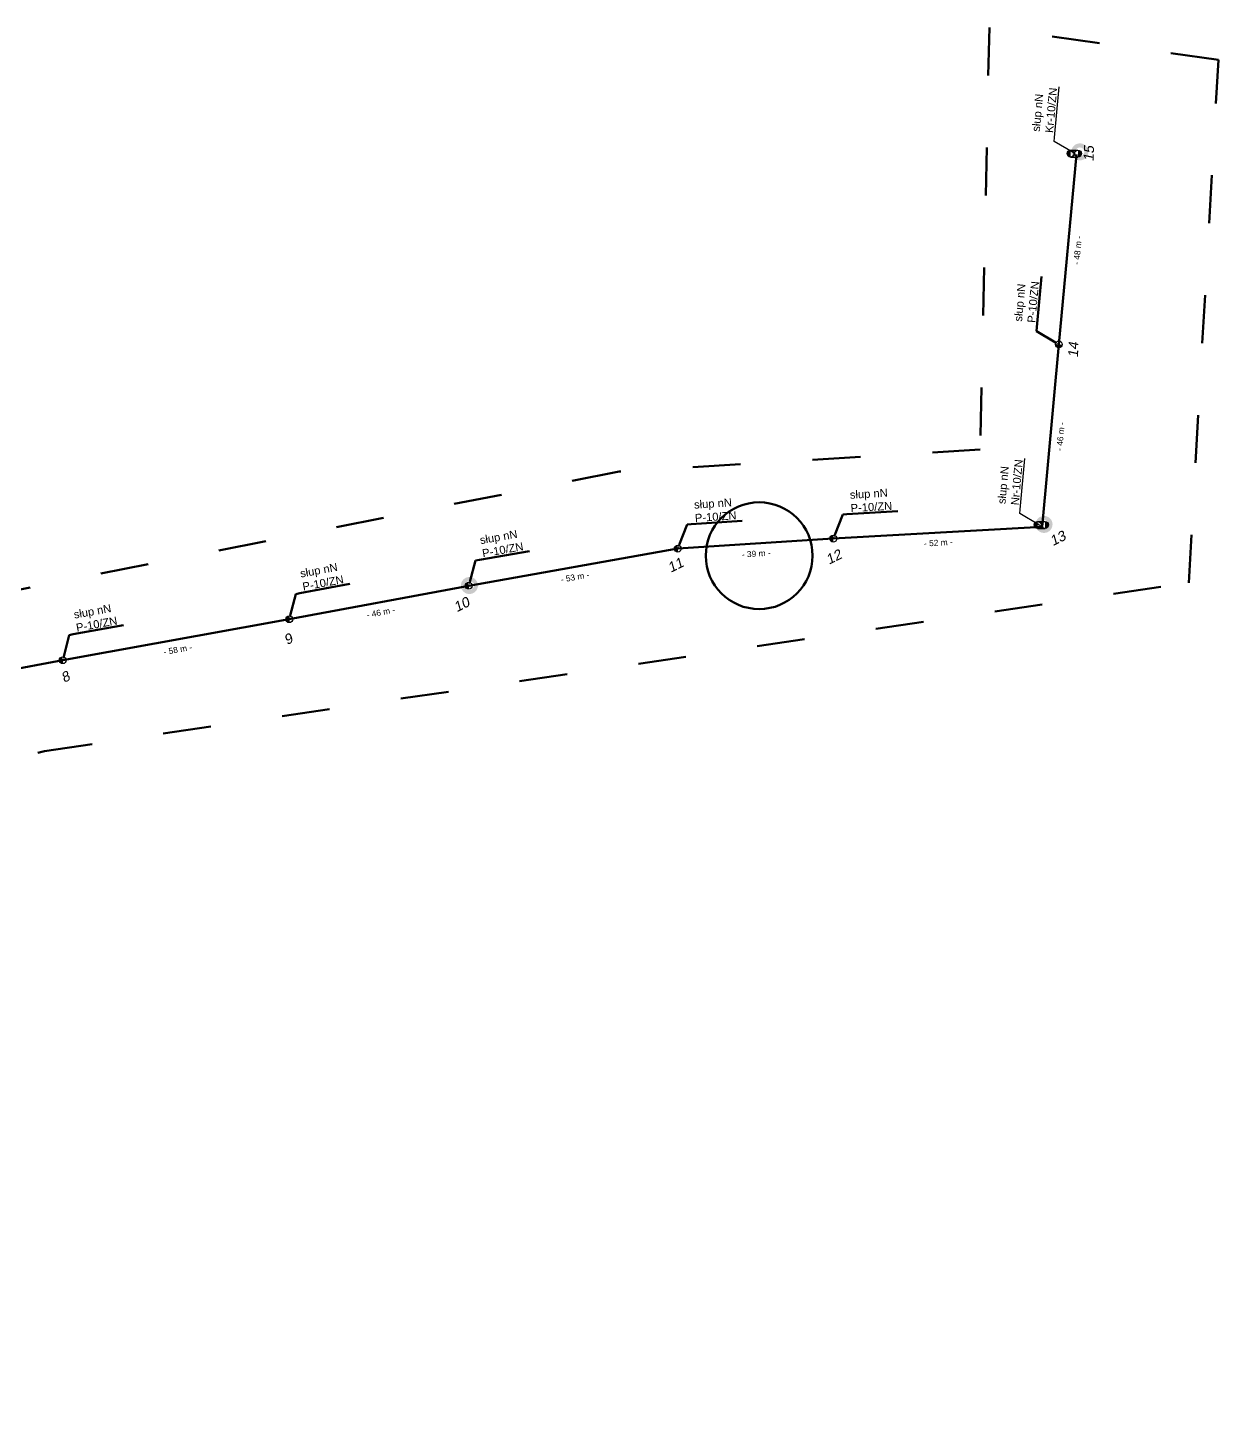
# Model space of a CAD drawing. Header units: metres. Extents: x 7547313 to 7555771, y 5771206 to 5789306.
# Drawn here: x 7551609.3 to 7551906.9, y 5784472.4 to 5784816.7 of the extents above; entities that cross this region are included whole.
import ezdxf
from ezdxf import colors
from ezdxf.entities.mleader import LeaderData, LeaderLine
from ezdxf.math import Vec2, Vec3

# ---------------------------------------------------------------- set-up
doc = ezdxf.new("R2010")
doc.units = ezdxf.units.M
doc.linetypes.add('GCAD_ISO03W100', pattern=[30, 12, -18])
for name, color, linetype, lineweight in [('!TELE', 30, 'SCARPLINE1A', 50), ('!trafo_05-0355', 6, 'GCAD_ISO03W100', 50), ('_numery', 7, 'Continuous', 40), ('_PRZEWIESZENIA', 6, 'Continuous', 50)]:
    doc.layers.add(name, color=color, linetype=linetype, lineweight=lineweight)
for name, color, linetype in [('!wymiary', 7, 'Continuous'), ('_MM mufy', 3, 'Continuous'), ('_MM opisy', 7, 'Continuous'), ('_MM slupy', 5, 'Continuous')]:
    doc.layers.add(name, color=color, linetype=linetype)
doc.styles.get("Standard").update_dxf_attribs({"font": 'arial.ttf'})
doc.linetypes.add('SCARPLINE1A', pattern='A,2,[150,AAA.SHX,S=1,R=0,X=0,Y=0],1e-11', length=2)
doc.dimstyles.new('opis linie', dxfattribs={"dimtxt": 1.5, "dimasz": 0.18, "dimexe": 0.18, "dimexo": 0.0625, "dimgap": 2.5, "dimtad": 4, "dimdec": 0, "dimzin": 0, "dimdsep": 46, "dimtxsty": 'Standard', "dimcen": 0.09, "dimse1": 1, "dimse2": 1, "dimsd1": 1, "dimsd2": 1, "dimclrt": 256, "dimadec": 0, "dimazin": 0, "dimtfac": 1, "dimtdec": 0, "dimtofl": 0, "dimtmove": 0, "dimatfit": 3, "dimfxl": 1, "dimtfill": 1, "dimtolj": 1, "dimtzin": 0, "dimarcsym": 0})

# ---------------------------------------------------------------- blocks, each defined once
blk = doc.blocks.new('*D157')
at = {"layer": 'Defpoints', "color": 0}
for p in [(7551871.42, 5784785.01), (7551866.25, 5784737.63), (7551867, 5784737.56)]:
    blk.add_point(p, dxfattribs=at)
at = {"layer": '!wymiary', "insert": (7551871.71, 5784761.05), "char_height": 1.5, "attachment_point": 5, "rotation": 84.6739, "bg_fill": 3, "box_fill_scale": 1.1, "bg_fill_color": 9, "bg_fill_true_color": 13158600, "bg_fill_transparency": 0}
blk.add_mtext('\\A1;- 48 m -', dxfattribs=at)
blk = doc.blocks.new('*D158')
at = {"layer": 'Defpoints', "color": 0}
for p in [(7551867, 5784737.56), (7551862.1, 5784692.05), (7551862.85, 5784691.98)]:
    blk.add_point(p, dxfattribs=at)
at = {"layer": '!wymiary', "insert": (7551867.43, 5784714.54), "char_height": 1.5, "attachment_point": 5, "rotation": 84.8022, "bg_fill": 3, "box_fill_scale": 1.1, "bg_fill_color": 9, "bg_fill_true_color": 13158600, "bg_fill_transparency": 0}
blk.add_mtext('\\A1;- 46 m -', dxfattribs=at)
blk = doc.blocks.new('*D159')
at = {"layer": 'Defpoints', "color": 0}
for p in [(7551862.85, 5784691.98), (7551810.6, 5784689.76), (7551810.64, 5784689.01)]:
    blk.add_point(p, dxfattribs=at)
at = {"layer": '!wymiary', "insert": (7551836.89, 5784687.98), "char_height": 1.5, "attachment_point": 5, "rotation": 3.2558, "bg_fill": 3, "box_fill_scale": 1.1, "bg_fill_color": 9, "bg_fill_true_color": 13158600, "bg_fill_transparency": 0}
blk.add_mtext('\\A1;- 52 m -', dxfattribs=at)
blk = doc.blocks.new('*D160')
at = {"layer": 'Defpoints', "color": 0}
for p in [(7551810.64, 5784689.01), (7551771.73, 5784687.26), (7551771.78, 5784686.51)]:
    blk.add_point(p, dxfattribs=at)
at = {"layer": '!wymiary', "insert": (7551791.37, 5784685.25), "char_height": 1.5, "attachment_point": 5, "rotation": 3.6777, "bg_fill": 3, "box_fill_scale": 1.1, "bg_fill_color": 9, "bg_fill_true_color": 13158600, "bg_fill_transparency": 0}
blk.add_mtext('\\A1;- 39 m -', dxfattribs=at)
blk = doc.blocks.new('*D161')
at = {"layer": 'Defpoints', "color": 0}
for p in [(7551771.78, 5784686.51), (7551719.39, 5784677.97), (7551719.52, 5784677.23)]:
    blk.add_point(p, dxfattribs=at)
at = {"layer": '!wymiary', "insert": (7551746.09, 5784679.39), "char_height": 1.5, "attachment_point": 5, "rotation": 10.0729, "bg_fill": 3, "box_fill_scale": 1.1, "bg_fill_color": 9, "bg_fill_true_color": 13158600, "bg_fill_transparency": 0}
blk.add_mtext('\\A1;- 53 m -', dxfattribs=at)
blk = doc.blocks.new('*D162')
at = {"layer": 'Defpoints', "color": 0}
for p in [(7551719.52, 5784677.23), (7551674.55, 5784669.61), (7551674.69, 5784668.87)]:
    blk.add_point(p, dxfattribs=at)
at = {"layer": '!wymiary', "insert": (7551697.57, 5784670.58), "char_height": 1.5, "attachment_point": 5, "rotation": 10.5595, "bg_fill": 3, "box_fill_scale": 1.1, "bg_fill_color": 9, "bg_fill_true_color": 13158600, "bg_fill_transparency": 0}
blk.add_mtext('\\A1;- 46 m -', dxfattribs=at)
blk = doc.blocks.new('*D163')
at = {"layer": 'Defpoints', "color": 0}
for p in [(7551674.69, 5784668.87), (7551617.93, 5784659.37), (7551618.06, 5784658.63)]:
    blk.add_point(p, dxfattribs=at)
at = {"layer": '!wymiary', "insert": (7551646.82, 5784661.28), "char_height": 1.5, "attachment_point": 5, "rotation": 10.2519, "bg_fill": 3, "box_fill_scale": 1.1, "bg_fill_color": 9, "bg_fill_true_color": 13158600, "bg_fill_transparency": 0}
blk.add_mtext('\\A1;- 58 m -', dxfattribs=at)
blk = doc.blocks.new('*D164')
at = {"layer": 'Defpoints', "color": 0}
for p in [(7551618.06, 5784658.63), (7551572.64, 5784650.88), (7551572.78, 5784650.15)]:
    blk.add_point(p, dxfattribs=at)
at = {"layer": '!wymiary', "insert": (7551595.88, 5784651.92), "char_height": 1.5, "attachment_point": 5, "rotation": 10.6121, "bg_fill": 3, "box_fill_scale": 1.1, "bg_fill_color": 9, "bg_fill_true_color": 13158600, "bg_fill_transparency": 0}
blk.add_mtext('\\A1;- 46 m -', dxfattribs=at)
blk = doc.blocks.new('ZN')
at = {"layer": '_MM slupy', "transparency": 33554687}
h = blk.add_hatch(color=256, dxfattribs=at)
h.dxf.hatch_style = 1
h.paths.add_polyline_path([(0, -0.86), (0, 0.86, 1)])
at = {"layer": '_MM slupy'}
blk.add_circle((0, 0), 0.857, dxfattribs=at)
blk = doc.blocks.new('R')
at = {"layer": '_MM slupy', "transparency": 33554687}
h = blk.add_hatch(color=256, dxfattribs=at)
h.dxf.hatch_style = 1
h.paths.add_polyline_path([(-0.93, -0.86), (-0.93, 0.86, 1)])
h = blk.add_hatch(color=256, dxfattribs=at)
h.dxf.hatch_style = 1
h.paths.add_polyline_path([(0.93, 0.86), (0.93, -0.86, 1)])
at = {"layer": '_MM slupy'}
for points in [[(-0.93, 0.86), (0.93, 0.86)], [(-0.93, -0.86), (0.93, -0.86)]]:
    blk.add_lwpolyline(points, dxfattribs=at)
for centre in [(-0.93, 0), (0.93, 0)]:
    blk.add_circle(centre, 0.857, dxfattribs=at)
blk = doc.blocks.new('mufa')
at = {"layer": '_MM mufy'}
h = blk.add_hatch(color=256, dxfattribs=at)
h.dxf.hatch_style = 1
h.paths.add_polyline_path([(2.15, 0.12, 1), (-2.1, -0.05, 1)])
h.paths.add_polyline_path([(-1.1, -0.01, -1), (1.15, 0.08, -1)], flags=16)
h.paths.add_polyline_path([(-0.83, 0, -1), (0.88, 0.07, -1)], flags=0)
blk = doc.blocks.new('q')
at = {"layer": '_MM slupy'}
blk.add_blockref('ZN', (0, 0), dxfattribs=at)
at = {"layer": '_MM opisy'}
ml = blk.add_multileader_mtext('Standard', dxfattribs=at)
ml.set_content('\\pxql;słup nN\\PP-10/ZN', color=256)
ml.set_leader_properties()
ml.build(insert=Vec2(0, 0))
ml.multileader.update_dxf_attribs({"has_text_frame": 1, "text_left_attachment_type": 5, "text_right_attachment_type": 5, "dogleg_length": 1, "arrow_head_size": 1})
ctx = ml.context
ctx.base_point, ctx.char_height, ctx.arrow_head_size, ctx.landing_gap_size, ctx.plane_origin = Vec3(3.75, 5.9), 2, 1, 1, Vec3(1.72, -1.42)
ctx.left_attachment, ctx.right_attachment = 5, 5
notes = []
notes.append((ctx, [(0, (1, 1, 0), (2.75, 5.9), (1, 0), 1, [(0, [(0, 0), (2.75, 5.9)], 0, [])])]))
ctx.mtext.insert, ctx.mtext.flow_direction = Vec3(4.75, 11.7), 5
ctx.mtext.has_bg_fill, ctx.mtext.bg_color, ctx.mtext.bg_scale_factor, ctx.mtext.bg_transparency, ctx.mtext.use_window_bg_color = 1, -1023410175, 1, 0, 1
for ctx, leaders in notes:
    for number, flags, end, landing, length, lines in leaders:
        leader = LeaderData()
        leader.index, (leader.has_last_leader_line, leader.has_dogleg_vector, leader.attachment_direction) = number, flags
        leader.last_leader_point, leader.dogleg_vector, leader.dogleg_length = Vec3(end), Vec3(landing), length
        for number, points, colour, breaks in lines:
            line = LeaderLine()
            line.index, line.vertices, line.color, line.breaks = number, Vec3.list(points), colors.encode_raw_color(colour), breaks
            leader.lines.append(line)
        ctx.leaders.append(leader)

msp = doc.modelspace()

# ---------------------------------------------------------------- linework, layer by layer
at = {"layer": '!TELE'}
msp.add_lwpolyline([(7551335.32, 5784584.04), (7551380.05, 5784596.56), (7551401.73, 5784603.66), (7551425.33, 5784610.61), (7551477.05, 5784626.71), (7551524.83, 5784641.33), (7551572.78, 5784650.15), (7551618.06, 5784658.63), (7551674.69, 5784668.87), (7551719.52, 5784677.23), (7551771.78, 5784686.51), (7551810.64, 5784689.01), (7551862.85, 5784691.98), (7551867, 5784737.56), (7551871.42, 5784785.01)], dxfattribs=at)

# ---------------------------------------------------------------- next in the draw order: dimensions: what is measured, and where the dimension line sits
at = {"layer": '!wymiary'}
dim = msp.add_aligned_dim(p1=(7551871.42, 5784785.01), p2=(7551867, 5784737.56), distance=-0.75, dimstyle='opis linie', override={"dimpost": '- <> m -'}, dxfattribs=at)
dim.commit()
dim.dimension.update_dxf_attribs({"geometry": '*D157', "text_midpoint": (7551871.71, 5784761.05)})

# ---------------------------------------------------------------- next in the draw order: texts
at = {"layer": '_numery', "oblique": 10}
msp.add_text('15', height=2.5, rotation=87.8044, dxfattribs=at).set_placement((7551875.67, 5784783.24))

# ---------------------------------------------------------------- next in the draw order: dimensions: what is measured, and where the dimension line sits
at = {"layer": '!wymiary'}
dim = msp.add_aligned_dim(p1=(7551867, 5784737.56), p2=(7551862.85, 5784691.98), distance=-0.75, dimstyle='opis linie', override={"dimpost": '- <> m -'}, dxfattribs=at)
dim.commit()
dim.dimension.update_dxf_attribs({"geometry": '*D158', "text_midpoint": (7551867.43, 5784714.54)})

# ---------------------------------------------------------------- next in the draw order: leaders
at = {"layer": '_MM opisy'}
ml = msp.add_multileader_mtext('Standard', dxfattribs=at)
ml.set_content('\\pxql;słup nN\\PKr-10/ZN', color=256)
ml.set_leader_properties()
ml.build(insert=Vec2(0, 0))
ml.multileader.update_dxf_attribs({"has_text_frame": 1, "text_left_attachment_type": 5, "text_right_attachment_type": 5, "dogleg_length": 1, "arrow_head_size": 1})
ctx = ml.context
ctx.base_point, ctx.char_height, ctx.arrow_head_size, ctx.landing_gap_size, ctx.plane_origin, ctx.plane_x_axis, ctx.plane_y_axis = Vec3(7551865.89, 5784789.3), 2, 1, 1, Vec3(7551872.99, 5784786.59), Vec3(0.092825, 0.995682), Vec3(-0.995682, 0.092825)
ctx.left_attachment, ctx.right_attachment = 5, 5
notes = []
notes.append((ctx, [(0, (1, 1, 0), (7551865.8, 5784788.3), (0.092825, 0.995682), 1, [(0, [(7551871.42, 5784785.01), (7551865.8, 5784788.3)], 0, [])])]))
ctx.mtext.insert, ctx.mtext.text_direction, ctx.mtext.flow_direction = Vec3(7551860.24, 5784790.83), Vec3(0.092825, 0.995682), 5
ctx.mtext.has_bg_fill, ctx.mtext.bg_color, ctx.mtext.bg_scale_factor, ctx.mtext.bg_transparency, ctx.mtext.use_window_bg_color = 1, -1023410175, 1, 0, 1
for ctx, leaders in notes:
    for number, flags, end, landing, length, lines in leaders:
        leader = LeaderData()
        leader.index, (leader.has_last_leader_line, leader.has_dogleg_vector, leader.attachment_direction) = number, flags
        leader.last_leader_point, leader.dogleg_vector, leader.dogleg_length = Vec3(end), Vec3(landing), length
        for number, points, colour, breaks in lines:
            line = LeaderLine()
            line.index, line.vertices, line.color, line.breaks = number, Vec3.list(points), colors.encode_raw_color(colour), breaks
            leader.lines.append(line)
        ctx.leaders.append(leader)

# ---------------------------------------------------------------- next in the draw order: block references
at = {"layer": '!TELE', "rotation": 84.67387390325072}
msp.add_blockref('q', (7551867, 5784737.56), dxfattribs=at)
at = {"color": 5, "lineweight": 70}
msp.add_blockref('mufa', (7551872.23, 5784785.63), dxfattribs=at)
msp.add_blockref('R', (7551870.86, 5784785.22))

# ---------------------------------------------------------------- next in the draw order: texts
at = {"layer": '_numery', "oblique": 10}
msp.add_text('13', height=2.5, rotation=26.3, dxfattribs=at).set_placement((7551865.52, 5784687.14))

# ---------------------------------------------------------------- next in the draw order: dimensions: what is measured, and where the dimension line sits
at = {"layer": '!wymiary'}
dim = msp.add_aligned_dim(p1=(7551862.85, 5784691.98), p2=(7551810.64, 5784689.01), distance=-0.75, dimstyle='opis linie', override={"dimpost": '- <> m -'}, dxfattribs=at)
dim.commit()
dim.dimension.update_dxf_attribs({"geometry": '*D159', "text_midpoint": (7551836.89, 5784687.98)})

# ---------------------------------------------------------------- next in the draw order: texts
at = {"layer": '_numery', "oblique": 10}
msp.add_text('14', height=2.5, rotation=87.8044, dxfattribs=at).set_placement((7551871.78, 5784734.2))

# ---------------------------------------------------------------- next in the draw order: dimensions: what is measured, and where the dimension line sits
at = {"layer": '!wymiary'}
dim = msp.add_aligned_dim(p1=(7551810.64, 5784689.01), p2=(7551771.78, 5784686.51), distance=-0.75, dimstyle='opis linie', override={"dimpost": '- <> m -'}, dxfattribs=at)
dim.commit()
dim.dimension.update_dxf_attribs({"geometry": '*D160', "text_midpoint": (7551791.37, 5784685.25)})

# ---------------------------------------------------------------- next in the draw order: leaders
at = {"layer": '_MM opisy'}
ml = msp.add_multileader_mtext('Standard', dxfattribs=at)
ml.set_content('\\pxql;słup nN\\PNr-10/ZN', color=256)
ml.set_leader_properties()
ml.build(insert=Vec2(0, 0))
ml.multileader.update_dxf_attribs({"has_text_frame": 1, "text_left_attachment_type": 5, "text_right_attachment_type": 5, "dogleg_length": 1, "arrow_head_size": 1})
ctx = ml.context
ctx.base_point, ctx.char_height, ctx.arrow_head_size, ctx.landing_gap_size, ctx.plane_origin, ctx.plane_x_axis, ctx.plane_y_axis = Vec3(7551857.31, 5784696.25), 2, 1, 1, Vec3(7551864.42, 5784693.56), Vec3(0.090595, 0.995888), Vec3(-0.995888, 0.090595)
ctx.left_attachment, ctx.right_attachment = 5, 5
notes = []
notes.append((ctx, [(0, (1, 1, 0), (7551857.22, 5784695.26), (0.090595, 0.995888), 1, [(0, [(7551862.85, 5784691.98), (7551857.22, 5784695.26)], 0, [])])]))
ctx.mtext.insert, ctx.mtext.text_direction, ctx.mtext.flow_direction = Vec3(7551851.66, 5784697.77), Vec3(0.090595, 0.995888), 5
ctx.mtext.has_bg_fill, ctx.mtext.bg_color, ctx.mtext.bg_scale_factor, ctx.mtext.bg_transparency, ctx.mtext.use_window_bg_color = 1, -1023410175, 1, 0, 1
for ctx, leaders in notes:
    for number, flags, end, landing, length, lines in leaders:
        leader = LeaderData()
        leader.index, (leader.has_last_leader_line, leader.has_dogleg_vector, leader.attachment_direction) = number, flags
        leader.last_leader_point, leader.dogleg_vector, leader.dogleg_length = Vec3(end), Vec3(landing), length
        for number, points, colour, breaks in lines:
            line = LeaderLine()
            line.index, line.vertices, line.color, line.breaks = number, Vec3.list(points), colors.encode_raw_color(colour), breaks
            leader.lines.append(line)
        ctx.leaders.append(leader)

# ---------------------------------------------------------------- next in the draw order: block references
at = {"layer": '!TELE', "rotation": 3.25579902266471}
msp.add_blockref('q', (7551810.64, 5784689.01), dxfattribs=at)
at = {"color": 5, "lineweight": 70}
msp.add_blockref('mufa', (7551863.28, 5784692.53), dxfattribs=at)
msp.add_blockref('R', (7551862.63, 5784692.44))

# ---------------------------------------------------------------- next in the draw order: dimensions: what is measured, and where the dimension line sits
at = {"layer": '!wymiary'}
dim = msp.add_aligned_dim(p1=(7551771.78, 5784686.51), p2=(7551719.52, 5784677.23), distance=-0.75, dimstyle='opis linie', override={"dimpost": '- <> m -'}, dxfattribs=at)
dim.commit()
dim.dimension.update_dxf_attribs({"geometry": '*D161', "text_midpoint": (7551746.09, 5784679.39)})

# ---------------------------------------------------------------- next in the draw order: block references
at = {"layer": '!TELE', "rotation": 3.677651444075464}
msp.add_blockref('q', (7551771.78, 5784686.51), dxfattribs=at)

# ---------------------------------------------------------------- next in the draw order: texts
at = {"layer": '_numery', "oblique": 10}
msp.add_text('12', height=2.5, rotation=26.3, dxfattribs=at).set_placement((7551809.55, 5784682.47))

# ---------------------------------------------------------------- next in the draw order: dimensions: what is measured, and where the dimension line sits
at = {"layer": '!wymiary'}
dim = msp.add_aligned_dim(p1=(7551719.52, 5784677.23), p2=(7551674.69, 5784668.87), distance=-0.75, dimstyle='opis linie', override={"dimpost": '- <> m -'}, dxfattribs=at)
dim.commit()
dim.dimension.update_dxf_attribs({"geometry": '*D162', "text_midpoint": (7551697.57, 5784670.58)})

# ---------------------------------------------------------------- next in the draw order: linework, layer by layer
at = {"layer": '_PRZEWIESZENIA', "color": 3}
msp.add_circle((7551792.11, 5784684.75), 13.34, dxfattribs=at)

# ---------------------------------------------------------------- next in the draw order: block references
at = {"layer": '!TELE', "rotation": 10.07289743582475}
msp.add_blockref('q', (7551719.52, 5784677.23), dxfattribs=at)

# ---------------------------------------------------------------- next in the draw order: texts
at = {"layer": '_numery', "oblique": 10}
msp.add_text('11', height=2.5, rotation=26.3, dxfattribs=at).set_placement((7551770, 5784680.45))

# ---------------------------------------------------------------- next in the draw order: dimensions: what is measured, and where the dimension line sits
at = {"layer": '!wymiary'}
dim = msp.add_aligned_dim(p1=(7551674.69, 5784668.87), p2=(7551618.06, 5784658.63), distance=-0.75, dimstyle='opis linie', override={"dimpost": '- <> m -'}, dxfattribs=at)
dim.commit()
dim.dimension.update_dxf_attribs({"geometry": '*D163', "text_midpoint": (7551646.82, 5784661.28)})

# ---------------------------------------------------------------- next in the draw order: block references
at = {"layer": '!TELE', "rotation": 10.55946173887671}
msp.add_blockref('q', (7551674.69, 5784668.87), dxfattribs=at)
at = {"color": 5, "lineweight": 70}
msp.add_blockref('mufa', (7551719.68, 5784677.26), dxfattribs=at)

# ---------------------------------------------------------------- next in the draw order: texts
at = {"layer": '_numery', "oblique": 10}
for s, p in [('10', (7551716.55, 5784670.59)), ('9', (7551674.1, 5784662.38))]:
    msp.add_text(s, height=2.5, rotation=26.3, dxfattribs=at).set_placement(p)

# ---------------------------------------------------------------- next in the draw order: dimensions: what is measured, and where the dimension line sits
at = {"layer": '!wymiary'}
dim = msp.add_aligned_dim(p1=(7551618.06, 5784658.63), p2=(7551572.78, 5784650.15), distance=-0.75, dimstyle='opis linie', override={"dimpost": '- <> m -'}, dxfattribs=at)
dim.commit()
dim.dimension.update_dxf_attribs({"geometry": '*D164', "text_midpoint": (7551595.88, 5784651.92)})

# ---------------------------------------------------------------- next in the draw order: block references
at = {"layer": '!TELE', "rotation": 10.25194919576567}
msp.add_blockref('q', (7551618.06, 5784658.63), dxfattribs=at)

# ---------------------------------------------------------------- next in the draw order: linework, layer by layer
at = {"layer": '!trafo_05-0355'}
msp.add_lwpolyline([(7550932.92, 5784523.14), (7550939.65, 5784472.39), (7551197.44, 5784523.82), (7551321.96, 5784558.1), (7551613.52, 5784635.93), (7551899.45, 5784677.97), (7551906.89, 5784808.65), (7551849.64, 5784816.73), (7551847.37, 5784711.29), (7551757.13, 5784705.79), (7551586.35, 5784672.15), (7551565, 5784751.72), (7551505.81, 5784736.2), (7551528.45, 5784662.45)], close=True, dxfattribs=at)

# ---------------------------------------------------------------- next in the draw order: texts
at = {"layer": '_numery', "oblique": 10}
msp.add_text('8', height=2.5, rotation=26.3, dxfattribs=at).set_placement((7551618.4, 5784652.94))

doc.saveas('drawing.dxf')
